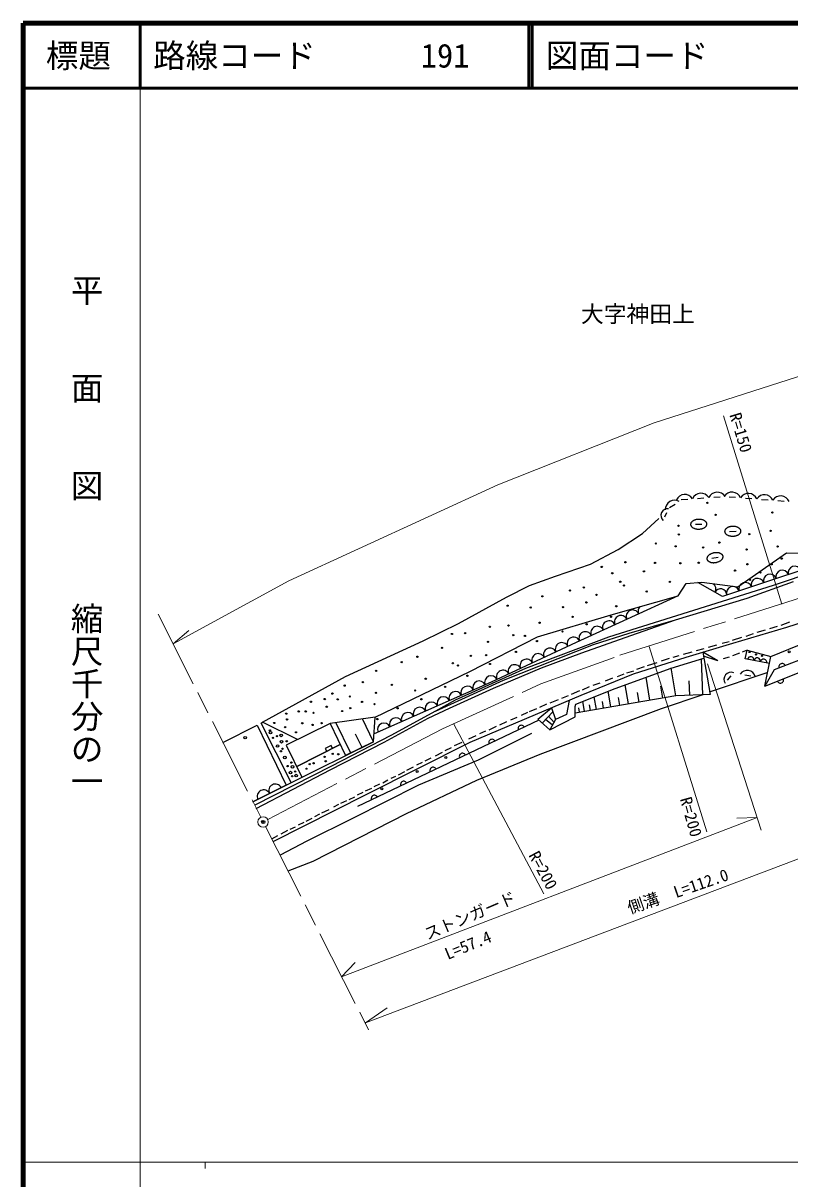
# Model space of a CAD drawing. Units: millimetres, scale not verified. Extents: x 40000 to 680000, y 20000 to 380000.
# Drawn here: x 40000 to 157905, y 202409 to 380000 of the extents above; entities that cross this region are included whole.
import ezdxf
from ezdxf.enums import TextEntityAlignment as Align

# ---------------------------------------------------------------- set-up
doc = ezdxf.new("R2010")
doc.units = ezdxf.units.MM
doc.header["$LTSCALE"] = 1000
doc.header["$PDMODE"] = 32
doc.header["$PDSIZE"] = 500
doc.linetypes.add('CHAIN', pattern=[18.5, 12, -1.5, 3.5, -1.5])
for name, color, linetype, lineweight in [('M-BGD', 7, 'Continuous', 25), ('M-BMK', 2, 'CHAIN', 13), ('M-BMK-SRVR', 3, 'Continuous', 13), ('M-STR-HTXT', 7, 'Continuous', 13), ('M-TTL', 2, 'Continuous', 140), ('M-TTL-BAND', 7, 'Continuous', 13), ('M-TTL-LINE', 7, 'Continuous', 50), ('M-TTL-TXT', 7, 'Continuous', 50)]:
    doc.layers.add(name, color=color, linetype=linetype, lineweight=lineweight)
doc.layers.add('M-OTRS', color=6, linetype='Continuous')
doc.styles.add('@ＭＳ ゴシック', font='')
doc.styles.add('ＭＳ ゴシック', font='')
doc.styles.get('@ＭＳ ゴシック').set_extended_font_data('@MS Gothic')
doc.styles.get('ＭＳ ゴシック').set_extended_font_data('MS Gothic')

msp = doc.modelspace()

# ---------------------------------------------------------------- linework, layer by layer
at = {"layer": 'M-BGD'}
for p, q in [((139388, 305592), (140247, 306104)), ((141196, 306794), (142193, 306864)), ((143690, 306968), (144687, 307038)), ((146184, 307143), (147181, 307213)), ((148566, 307217), (149563, 307139)), ((151059, 307021), (152056, 306943)), ((153551, 306826), (154548, 306748)), ((156043, 306630), (157040, 306552)), ((135226, 301598), (137748, 303889)), ((138674, 304113), (139000, 304826)), ((143390, 302988), (144389, 303015)), ((148624, 301904), (149623, 301931)), ((131477, 299099), (135226, 301598)), ((127220, 296878), (131477, 299099)), ((149884, 293365), (157404, 298618)), ((157404, 298618), (167446, 298479)), ((121851, 295027), (127220, 296878)), ((145896, 297776), (146881, 297948)), ((117848, 293592), (121851, 295027)), ((162784, 296107), (155310, 293562)), ((114331, 291787), (117848, 293592)), ((155310, 293562), (130019, 285625)), ((140721, 292023), (141947, 293874)), ((141947, 293874), (144377, 294083)), ((144377, 294083), (149884, 293365)), ((151310, 291643), (158460, 294211)), ((106927, 287761), (114331, 291787)), ((130401, 289085), (140721, 292023)), ((140319, 288311), (151310, 291643)), ((179311, 289815), (155472, 280620)), ((157421, 287177), (166492, 290139)), ((101512, 285100), (106927, 287761)), ((119086, 285706), (130401, 289085)), ((132567, 285581), (140319, 288311)), ((133166, 286250), (140319, 288311)), ((154037, 278121), (180879, 288811)), ((154969, 282688), (169037, 288427)), ((156580, 287513), (157870, 288016)), ((127705, 284515), (133166, 286250)), ((149138, 284724), (157421, 287177)), ((151200, 285806), (152328, 286217)), ((152889, 286402), (154144, 286778)), ((154844, 286998), (155978, 287339)), ((89572, 279616), (101512, 285100)), ((108673, 280384), (119086, 285706)), ((113868, 279031), (127705, 284515)), ((130019, 285625), (117269, 280836)), ((125903, 283220), (132567, 285581)), ((141964, 282549), (149138, 284724)), ((145404, 284111), (146676, 284493)), ((147515, 284707), (148550, 284996)), ((149077, 285187), (150512, 285656)), ((119725, 280930), (125903, 283220)), ((133866, 280004), (141964, 282549)), ((138173, 282017), (139399, 282434)), ((139648, 280906), (144689, 282403)), ((139931, 282572), (140880, 282815)), ((141562, 283024), (142881, 283394)), ((143529, 283579), (144732, 283926)), ((144534, 283328), (145620, 276857)), ((146807, 282000), (144534, 283328)), ((146807, 282000), (144631, 282749)), ((148552, 282566), (147632, 282330)), ((150132, 283179), (149071, 282755)), ((151310, 283627), (150556, 283321)), ((151004, 282330), (151310, 283627)), ((151310, 283627), (154969, 282688)), ((154037, 278121), (154969, 282688)), ((117269, 280836), (106440, 275953)), ((112320, 277829), (119725, 280930)), ((131017, 277759), (139648, 280906)), ((134389, 280710), (135523, 281126)), ((136032, 281288), (137513, 281751)), ((140391, 276626), (139664, 280911)), ((144538, 276809), (144296, 282286)), ((154745, 281592), (151004, 282330)), ((154745, 281592), (151004, 282330)), ((155472, 280620), (154037, 278121)), ((76799, 272605), (89572, 279616)), ((94118, 273373), (108673, 280384)), ((103409, 274264), (113868, 279031)), ((125813, 276718), (133866, 280004)), ((129576, 278916), (130687, 279391)), ((131381, 279622), (132399, 280004)), ((132851, 280189), (133892, 280478)), ((136390, 275947), (135787, 279499)), ((142527, 276720), (142429, 278929)), ((145552, 277266), (154413, 280235)), ((148335, 279045), (148864, 279700)), ((150965, 279861), (151890, 279718)), ((105564, 274728), (112320, 277829)), ((124347, 276903), (125608, 277436)), ((125001, 275376), (131017, 277759)), ((125990, 277563), (127077, 278060)), ((127656, 278269), (128732, 278627)), ((130382, 274927), (129972, 277346)), ((133096, 275388), (132595, 278335)), ((134743, 275667), (134488, 277169)), ((138391, 276286), (138081, 278110)), ((106440, 275953), (103409, 274264)), ((108737, 269499), (125813, 276718)), ((119430, 274879), (120552, 275388)), ((121061, 275573), (122299, 276093)), ((122820, 276279), (123884, 276695)), ((123941, 275926), (123572, 273756)), ((140391, 276626), (124866, 273991)), ((124873, 275017), (125001, 275376)), ((126308, 274236), (126044, 275790)), ((128148, 274548), (127818, 276492)), ((129265, 274738), (129092, 275756)), ((131739, 275157), (131529, 276394)), ((138170, 274682), (144556, 276857)), ((145620, 276857), (140391, 276626)), ((103409, 274264), (96560, 270562)), ((102301, 273178), (105564, 274728)), ((116642, 273652), (117590, 274103)), ((117856, 274219), (118979, 274682)), ((119149, 273039), (121264, 274795)), ((119519, 267648), (138170, 274682)), ((119796, 272458), (121468, 274197)), ((120808, 273511), (121634, 272559)), ((121264, 274795), (121880, 272993)), ((123572, 273756), (121880, 272993)), ((124862, 273421), (124873, 275017)), ((125551, 274107), (125433, 274798)), ((127228, 274392), (127086, 275231)), ((70730, 269475), (75966, 272125)), ((75966, 272125), (80436, 262911)), ((76614, 272449), (76799, 272605)), ((81203, 263295), (76614, 272449)), ((82199, 269927), (76799, 272605)), ((87195, 272397), (80455, 269065)), ((94118, 273373), (87195, 272397)), ((94118, 273373), (87195, 272397)), ((87195, 272397), (89563, 267445)), ((90379, 267846), (88079, 272521)), ((119312, 272893), (91419, 259630)), ((93899, 269578), (92167, 273098)), ((93899, 269578), (94118, 273373)), ((95544, 269522), (102301, 273178)), ((111643, 271431), (112812, 271963)), ((113298, 272183), (114385, 272704)), ((114999, 272958), (115971, 273351)), ((120977, 271396), (119149, 273039)), ((120338, 273022), (121411, 272163)), ((120977, 271396), (124862, 273421)), ((121880, 272993), (120977, 271396)), ((96560, 270562), (87431, 265841)), ((92139, 268712), (91131, 270761)), ((108543, 270031), (109688, 270552)), ((118177, 270841), (109986, 266768)), ((110244, 270829), (111146, 271257)), ((80455, 269065), (82857, 264124)), ((88741, 269165), (82065, 265753)), ((82065, 265753), (88741, 269165)), ((85152, 265274), (93899, 269578)), ((87360, 269002), (86469, 268547)), ((86469, 268547), (86697, 268102)), ((87214, 265241), (95544, 269522)), ((87587, 268557), (87360, 269002)), ((93899, 269578), (89563, 267445)), ((92771, 261493), (108737, 269499)), ((104910, 268238), (105893, 268677)), ((106321, 269001), (107513, 269499)), ((100548, 266016), (101416, 266433)), ((109986, 266768), (100777, 262881)), ((101821, 266641), (102746, 267081)), ((103406, 267416), (104470, 267960)), ((109755, 263668), (119519, 267648)), ((75344, 260359), (85152, 265274)), ((87431, 265841), (75616, 259822)), ((75859, 259342), (87214, 265241)), ((97702, 264478), (98674, 264998)), ((99021, 265195), (100028, 265716)), ((80436, 262911), (75344, 260359)), ((100777, 262881), (90642, 257790)), ((94000, 262696), (94844, 263112)), ((95296, 263274), (96082, 263714)), ((96615, 263969), (97309, 264269)), ((98972, 258531), (109755, 263668)), ((78437, 254258), (92771, 261493)), ((90124, 260694), (91003, 261099)), ((91408, 261412), (92299, 261828)), ((92623, 262025), (93606, 262464)), ((87799, 259584), (88527, 259977)), ((88863, 260116), (89789, 260544)), ((83541, 257374), (84443, 257813)), ((90642, 257790), (83607, 254319)), ((84626, 251219), (98972, 258531)), ((84860, 258091), (85635, 258485)), ((85936, 258647), (87081, 259179)), ((79665, 255419), (80706, 255997)), ((81042, 256136), (81886, 256529)), ((82338, 256830), (83217, 257223)), ((78231, 254664), (79191, 255176)), ((83607, 254319), (79510, 252145)), ((80740, 249722), (84626, 251219))]:
    msp.add_line(p, q, dxfattribs=at)
for points in [[(143869, 303751), (143791, 303748), (143713, 303741), (143635, 303732), (143559, 303720), (143484, 303704), (143411, 303686), (143339, 303666), (143270, 303643), (143203, 303617), (143139, 303589), (143077, 303558), (143019, 303525), (142965, 303490), (142914, 303454), (142867, 303415), (142824, 303375), (142785, 303333), (142750, 303291), (142720, 303246), (142695, 303201), (142674, 303156), (142658, 303109), (142647, 303062), (142641, 303015), (142640, 302968), (142644, 302921), (142652, 302874), (142666, 302828), (142684, 302783), (142707, 302738), (142735, 302694), (142767, 302652), (142804, 302611), (142845, 302572), (142890, 302534), (142940, 302498), (142992, 302464), (143049, 302432), (143109, 302403), (143171, 302375), (143237, 302351), (143305, 302329), (143376, 302309), (143448, 302292), (143523, 302278), (143598, 302267), (143675, 302259), (143753, 302254), (143831, 302251), (143910, 302252), (143988, 302256), (144066, 302262), (144143, 302272), (144220, 302284), (144295, 302299), (144368, 302317), (144440, 302338), (144509, 302361), (144576, 302387), (144640, 302415), (144702, 302446), (144760, 302478), (144814, 302513), (144865, 302550), (144912, 302588), (144955, 302628), (144994, 302670), (145029, 302713), (145059, 302757), (145084, 302802), (145105, 302848), (145121, 302894), (145132, 302941), (145138, 302988), (145139, 303035), (145135, 303082), (145127, 303129), (145113, 303175), (145095, 303221), (145072, 303265), (145044, 303309), (145011, 303351), (144975, 303392), (144934, 303432), (144888, 303470), (144839, 303506), (144787, 303540), (144730, 303571), (144670, 303601), (144608, 303628), (144542, 303653), (144474, 303675), (144403, 303694), (144331, 303711), (144256, 303725), (144181, 303736), (144104, 303745), (144026, 303750), (143948, 303752)], [(149103, 302667), (149025, 302663), (148947, 302657), (148870, 302647), (148793, 302635), (148718, 302620), (148645, 302602), (148573, 302581), (148504, 302558), (148437, 302532), (148373, 302504), (148312, 302473), (148254, 302441), (148199, 302406), (148148, 302369), (148101, 302331), (148058, 302291), (148019, 302249), (147984, 302206), (147954, 302162), (147929, 302117), (147908, 302071), (147892, 302025), (147881, 301978), (147875, 301931), (147874, 301884), (147878, 301837), (147886, 301790), (147900, 301744), (147918, 301698), (147941, 301654), (147969, 301610), (148002, 301568), (148038, 301527), (148079, 301487), (148125, 301449), (148174, 301413), (148227, 301379), (148283, 301348), (148343, 301318), (148405, 301291), (148471, 301266), (148539, 301244), (148610, 301225), (148682, 301208), (148757, 301194), (148832, 301183), (148909, 301174), (148987, 301169), (149065, 301167), (149144, 301167), (149222, 301171), (149300, 301178), (149378, 301187), (149454, 301199), (149529, 301215), (149602, 301233), (149674, 301253), (149743, 301276), (149810, 301302), (149874, 301330), (149936, 301361), (149994, 301394), (150048, 301429), (150099, 301465), (150146, 301504), (150189, 301544), (150228, 301586), (150263, 301628), (150293, 301673), (150318, 301718), (150339, 301763), (150355, 301810), (150366, 301857), (150372, 301904), (150373, 301951), (150369, 301998), (150361, 302045), (150347, 302091), (150329, 302136), (150306, 302181), (150278, 302224), (150246, 302267), (150209, 302308), (150168, 302347), (150123, 302385), (150074, 302421), (150021, 302455), (149964, 302487), (149905, 302516), (149842, 302544), (149776, 302568), (149708, 302590), (149637, 302610), (149565, 302627), (149491, 302641), (149415, 302652), (149338, 302660), (149260, 302665), (149182, 302668)], [(146260, 298601), (146183, 298586), (146106, 298568), (146031, 298547), (145957, 298524), (145885, 298498), (145815, 298470), (145748, 298439), (145682, 298406), (145620, 298370), (145560, 298333), (145504, 298294), (145452, 298253), (145403, 298211), (145358, 298167), (145317, 298122), (145280, 298076), (145247, 298029), (145220, 297982), (145196, 297934), (145178, 297886), (145164, 297837), (145155, 297789), (145151, 297741), (145152, 297694), (145157, 297647), (145168, 297601), (145183, 297556), (145203, 297512), (145228, 297470), (145257, 297429), (145291, 297390), (145329, 297353), (145372, 297318), (145418, 297284), (145468, 297254), (145522, 297225), (145579, 297199), (145640, 297176), (145703, 297156), (145769, 297138), (145838, 297123), (145909, 297111), (145981, 297102), (146055, 297096), (146131, 297093), (146207, 297093), (146285, 297096), (146362, 297102), (146440, 297111), (146518, 297123), (146595, 297138), (146671, 297156), (146746, 297176), (146820, 297200), (146892, 297226), (146962, 297254), (147030, 297285), (147095, 297318), (147157, 297353), (147217, 297391), (147273, 297430), (147326, 297471), (147375, 297513), (147420, 297557), (147461, 297602), (147497, 297648), (147530, 297694), (147558, 297742), (147581, 297790), (147600, 297838), (147613, 297886), (147622, 297935), (147626, 297983), (147626, 298030), (147620, 298077), (147609, 298123), (147594, 298168), (147574, 298212), (147549, 298254), (147520, 298295), (147486, 298334), (147448, 298371), (147406, 298406), (147359, 298439), (147309, 298470), (147255, 298499), (147198, 298524), (147138, 298548), (147074, 298568), (147008, 298586), (146939, 298601), (146869, 298613), (146796, 298622), (146722, 298628), (146646, 298631), (146570, 298631), (146493, 298628), (146415, 298622), (146337, 298613)]]:
    msp.add_lwpolyline(points, close=True, dxfattribs=at)
for points in [[(167446, 298479), (147547, 291908), (143751, 294029)], [(140721, 292023), (125048, 284840), (111974, 278731), (93968, 270775)]]:
    msp.add_lwpolyline(points, dxfattribs=at)
for centre, radius in [((145222, 306290), 100), ((146472, 304439), 100), ((155218, 304809), 100), ((140779, 302773), 100), ((154940, 301986), 100), ((137285, 300042), 100), ((140826, 301430), 100), ((147073, 300181), 100), ((151655, 301477), 100), ((140340, 299602), 100), ((144574, 299441), 100), ((151238, 299117), 100), ((156005, 299579), 100), ((132611, 297150), 100), ((137170, 297057), 100), ((141057, 297011), 100), ((143880, 297080), 100), ((151377, 296849), 100), ((155100, 296838), 100), ((156651, 297717), 100), ((128978, 296432), 100), ((130598, 295461), 100), ((135457, 295761), 100), ((149480, 295877), 100), ((153388, 295588), 100), ((126225, 293285), 100), ((131824, 294165), 100), ((132403, 293586), 100), ((139437, 294142), 100), ((151791, 294454), 100), ((119838, 291920), 100), ((124096, 292823), 100), ((128168, 292129), 100), ((135897, 292661), 100), ((114493, 290486), 100), ((118057, 290208), 100), ((123008, 290254), 100), ((126618, 290995), 100), ((131200, 290393), 100), ((119422, 287871), 100), ((124489, 288773), 100), ((126647, 287634), 100), ((130396, 288791), 100), ((105932, 286135), 100), ((107968, 286274), 100), ((111763, 287246), 100), ((114632, 287431), 100), ((115372, 285950), 100), ((117154, 285835), 100), ((122945, 286523), 100), ((111485, 284932), 100), ((119011, 285042), 100), ((100633, 282641), 100), ((104405, 284007), 100), ((108847, 282757), 100), ((111207, 282896), 100), ((115772, 283376), 100), ((151689, 283368), 100), ((152679, 282990), 100), ((153599, 282778), 100), ((157802, 283377), 150), ((98226, 281808), 100), ((106071, 281646), 100), ((106880, 281299), 100), ((111792, 281525), 100), ((92233, 278754), 100), ((94293, 280466), 100), ((101905, 279263), 100), ((108321, 279720), 100), ((87559, 276972), 100), ((89445, 278199), 100), ((94270, 277088), 100), ((96699, 278314), 100), ((100286, 277458), 100), ((104896, 278008), 100), ((84250, 275734), 100), ((86379, 276139), 100), ((88381, 276093), 100), ((90243, 276533), 100), ((92118, 275688), 100), ((94038, 275353), 100), ((101240, 276110), 100), ((80467, 273895), 100), ((82376, 274242), 100), ((83464, 274242), 100), ((84655, 274022), 100), ((86680, 274959), 100), ((89063, 274300), 100), ((90301, 274739), 100), ((97584, 274722), 100), ((78616, 272460), 100), ((80294, 271835), 100), ((80583, 273016), 100), ((82920, 272426), 100), ((84505, 272159), 100), ((85893, 272437), 100), ((94484, 273056), 100), ((74148, 270200), 200), ((78043, 270975), 200), ((77950, 271324), 100), ((78438, 270184), 100), ((79043, 270440), 100), ((79671, 270556), 200), ((81960, 271026), 100), ((79136, 268929), 200), ((79741, 269580), 200), ((79648, 268115), 100), ((79880, 268510), 100), ((80531, 269650), 100), ((80252, 267161), 200), ((81252, 266371), 100), ((86368, 267254), 100), ((86531, 266580), 100), ((87601, 267719), 100), ((88461, 267650), 100), ((105021, 267144), 150), ((80671, 265836), 100), ((81113, 264836), 200), ((81415, 265720), 200), ((81833, 264999), 100), ((83578, 265440), 100), ((84066, 266138), 100), ((84671, 266278), 100), ((100613, 265016), 150), ((81368, 264278), 100), ((81996, 264371), 200), ((95152, 262331), 150)]:
    msp.add_circle(centre, radius, dxfattribs=at)
for centre, radius, start, end in [((141741, 306164), 1417, 32.07267, 155.9277), ((144235, 306338), 1417, 32.07267, 155.9277), ((146729, 306513), 1417, 32.07267, 155.9277), ((149013, 306513), 1417, 23.58788, 147.44291), ((151505, 306318), 1417, 23.58788, 147.44291), ((153997, 306122), 1417, 23.58788, 147.44291), ((156490, 305927), 1417, 23.58788, 147.44291), ((140159, 305276), 1417, 58.87393, 182.72896), ((139078, 304359), 1015, 80.61359, 230.34393), ((154836, 294315), 1000, 18.27491, 198.27491), ((156735, 294942), 1000, 18.27491, 198.27491), ((158634, 295569), 1000, 18.27491, 198.27491), ((145518, 293041), 1000, 330.80251, 54.8543), ((147241, 292133), 948, 359.18321, 153.67065), ((149138, 292433), 1000, 18.27491, 198.27491), ((151037, 293060), 1000, 18.27491, 198.27491), ((152936, 293687), 1000, 18.27491, 198.27491), ((133737, 288822), 1000, 24.62384, 204.62384), ((135555, 289656), 1000, 136.30059, 204.62384), ((130100, 287156), 1000, 24.62384, 204.62384), ((131918, 287989), 1000, 24.62384, 204.62384), ((126464, 285489), 1000, 24.62384, 204.62384), ((128282, 286322), 1000, 24.62384, 204.62384), ((122835, 283806), 1000, 25.04464, 205.04464), ((124647, 284653), 1000, 24.80943, 205.04495), ((119211, 282113), 1000, 25.04464, 205.04464), ((121023, 282959), 1000, 25.04464, 205.04464), ((151893, 282155), 500, 348.83201, 168.83201), ((152875, 281961), 500, 348.83201, 168.83201), ((115588, 280419), 1000, 25.04464, 205.04464), ((117400, 281266), 1000, 25.04464, 205.04464), ((153856, 281767), 500, 348.83201, 168.83201), ((156717, 281100), 500, 21.09199, 201.09199), ((110134, 277918), 1000, 23.83946, 203.83946), ((111964, 278726), 1000, 25.0309, 203.83953), ((113776, 279573), 1000, 25.04464, 205.04464), ((148882, 279145), 1113, 70.17683, 212.10253), ((151345, 279257), 1289, 15.93764, 146.52084), ((156446, 279080), 500, 201.7162, 21.7162), ((106475, 276301), 1000, 23.83946, 203.83946), ((108305, 277110), 1000, 23.83946, 203.83946), ((102817, 274685), 1000, 23.83946, 203.83946), ((104646, 275493), 1000, 23.83946, 203.83946), ((99158, 273068), 1000, 23.83946, 203.83946), ((100987, 273876), 1000, 23.83946, 203.83946), ((95499, 271451), 1000, 23.83946, 203.83946), ((97329, 272260), 1000, 23.83946, 203.83946), ((116601, 271604), 500, 25.43063, 205.43063), ((112085, 269457), 500, 25.43063, 205.43063), ((107570, 267310), 500, 25.43063, 205.43063), ((103054, 265163), 500, 25.43063, 205.43063), ((78784, 262083), 1000, 26.61747, 206.61747), ((98539, 263016), 500, 25.43063, 205.43063), ((76996, 261187), 1000, 26.61747, 206.61747), ((94023, 260868), 500, 25.43063, 205.43063)]:
    msp.add_arc(centre, radius, start, end, dxfattribs=at)
at = {"layer": 'M-BMK'}
for p, q in [((131779, 282863), (160981, 292165)), ((60745, 289199), (76553, 257972)), ((119608, 278467), (131779, 282863)), ((104475, 271571), (119608, 278467)), ((77607, 257608), (104475, 271571)), ((77276, 256546), (93120, 225337))]:
    msp.add_line(p, q, dxfattribs=at)
at = {"layer": 'M-BMK-SRVR'}
msp.add_circle((76893, 257248), 800, dxfattribs=at)
at = {"layer": 'M-OTRS'}
msp.add_point((76918, 257249), dxfattribs=at)
at = {"layer": 'M-STR-HTXT'}
for p, q in [((169347, 328938), (137045, 318571)), ((147689, 319682), (156667, 290712)), ((137045, 318571), (112980, 309038)), ((112980, 309038), (80863, 294321)), ((80863, 294321), (63073, 284601)), ((63073, 284601), (65466, 286691)), ((145143, 255725), (136275, 284221)), ((153473, 256003), (145236, 281549)), ((120060, 246192), (106177, 272385)), ((92626, 226403), (196672, 265749)), ((88953, 233479), (152850, 257936)), ((152850, 257936), (149725, 257810)), ((88953, 233479), (91076, 235636)), ((92626, 226403), (95975, 228702))]:
    msp.add_line(p, q, dxfattribs=at)
at = {"layer": 'M-TTL'}
for p, q in [((40000, 380000), (40000, 20000)), ((680000, 380000), (40000, 380000))]:
    msp.add_line(p, q, dxfattribs=at)
at = {"layer": 'M-TTL-BAND'}
for p, q in [((58000, 370000), (58000, 20000)), ((40000, 205000), (579000, 205000)), ((68000, 205000), (68000, 204000))]:
    msp.add_line(p, q, dxfattribs=at)
at = {"layer": 'M-TTL-LINE'}
for p, q in [((58000, 380000), (58000, 370000)), ((117750, 380000), (117750, 370000)), ((118250, 380000), (118250, 370000)), ((40000, 370000), (680000, 370000))]:
    msp.add_line(p, q, dxfattribs=at)

# ---------------------------------------------------------------- texts
at = {"layer": 'M-STR-HTXT', "style": 'ＭＳ ゴシック'}
for s, rotation, p in [('R=150', 286.818, (148063, 319648)), ('R=200', 285.687, (140453, 260641)), ('R=200', 298.365, (117188, 251882)), ('側溝\u3000L=112.0', 18.945, (133488, 242586)), ('ストンガード', 23.118, (102395, 238569)), ('L=57.4', 22.434, (105512, 235541))]:
    msp.add_text(s, height=1833, rotation=rotation, dxfattribs=at).set_placement(p, align=Align.BOTTOM_LEFT)
at = {"layer": 'M-TTL-BAND', "style": '@ＭＳ ゴシック'}
for s, p in [('平\u3000\u3000面\u3000\u3000図', (49777, 306475)), ('縮尺千分の一', (49777, 261030))]:
    msp.add_text(s, height=3666, rotation=270, dxfattribs=at).set_placement(p, align=Align.MIDDLE_RIGHT)
at = {"layer": 'M-TTL-TXT', "style": 'ＭＳ ゴシック'}
msp.add_text('標題', height=3666, dxfattribs=at).set_placement((48500, 375000), align=Align.MIDDLE_CENTER)
for s, p in [('路線コード', (60000, 375000)), ('191', (101142, 375000)), ('図面コード', (120380, 375000))]:
    msp.add_text(s, height=3666, dxfattribs=at).set_placement(p, align=Align.MIDDLE_LEFT)
msp.add_text('大字神田上', height=2566, dxfattribs=at).set_placement((125783, 333253), align=Align.BOTTOM_LEFT)

doc.saveas('drawing.dxf')
